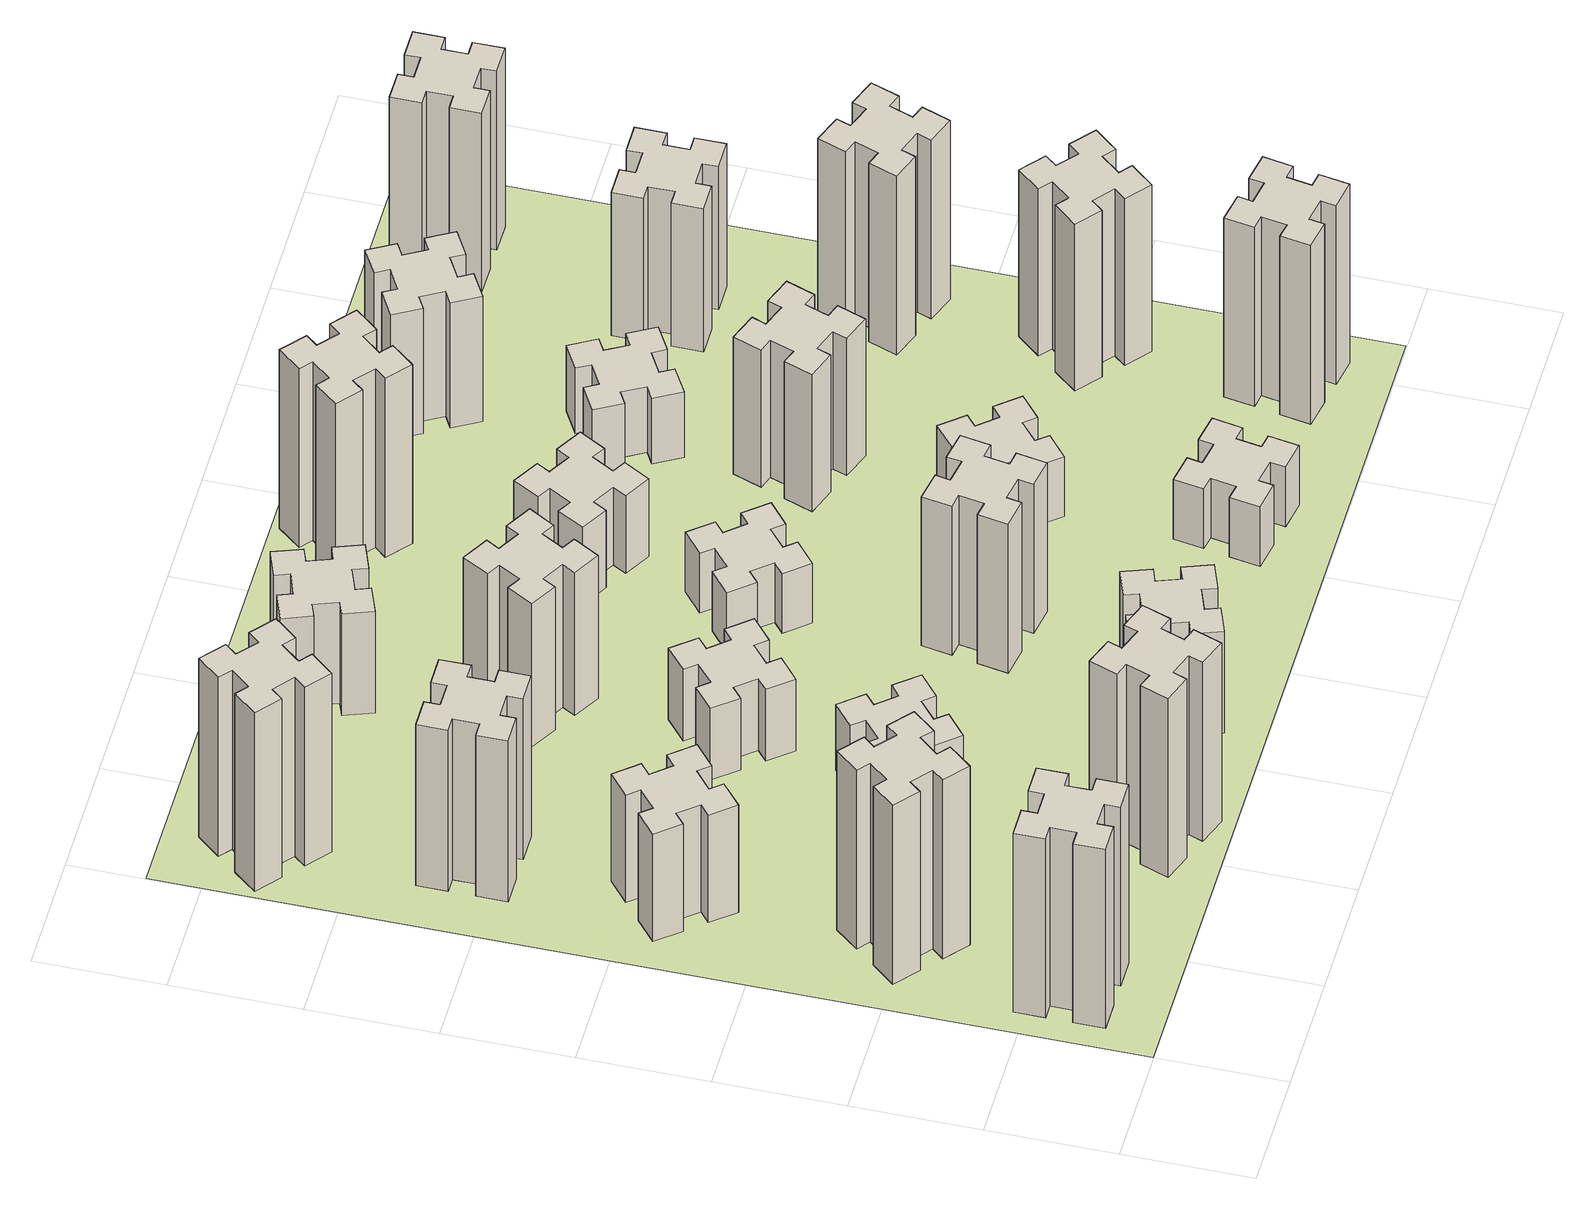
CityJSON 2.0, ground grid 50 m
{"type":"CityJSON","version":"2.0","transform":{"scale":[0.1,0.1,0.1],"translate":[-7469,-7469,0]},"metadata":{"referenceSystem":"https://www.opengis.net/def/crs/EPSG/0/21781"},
"CityObjects":{
"building1":{"type":"Building","attributes":{"class":"1000","function":"1000","usage":"1000","yearOfConstruction":2016,"roofType":"1000","measuredHeight":90,"storeysAboveGround":30,"storeysBelowGround":0},"geometry":[{"type":"Solid","lod":"1","boundaries":[[[[0,1,2,3,4,5,6,7,8,9,10,11,12,13,14,15,16,17,18,19]],[[17,16,20,21]],[[16,15,22,20]],[[15,14,23,22]],[[14,13,24,23]],[[13,12,25,24]],[[12,11,26,25]],[[11,10,27,26]],[[10,9,28,27]],[[9,8,29,28]],[[8,7,30,29]],[[7,6,31,30]],[[6,5,32,31]],[[5,4,33,32]],[[4,3,34,33]],[[3,2,35,34]],[[2,1,36,35]],[[1,0,37,36]],[[0,19,38,37]],[[19,18,39,38]],[[18,17,21,39]],[[24,25,26,27,28,29,30,31,32,33,34,35,36,37,38,39,21,20,22,23]]]]}]},
"building2":{"type":"Building","attributes":{"class":"1000","function":"1000","usage":"1000","yearOfConstruction":2016,"roofType":"1000","measuredHeight":90,"storeysAboveGround":30,"storeysBelowGround":0},"geometry":[{"type":"Solid","lod":"1","boundaries":[[[[40,41,42,43,44,45,46,47,48,49,50,51,52,53,54,55,56,57,58,59]],[[57,56,60,61]],[[56,55,62,60]],[[55,54,63,62]],[[54,53,64,63]],[[53,52,65,64]],[[52,51,66,65]],[[51,50,67,66]],[[50,49,68,67]],[[49,48,69,68]],[[48,47,70,69]],[[47,46,71,70]],[[46,45,72,71]],[[45,44,73,72]],[[44,43,74,73]],[[43,42,75,74]],[[42,41,76,75]],[[41,40,77,76]],[[40,59,78,77]],[[59,58,79,78]],[[58,57,61,79]],[[64,65,66,67,68,69,70,71,72,73,74,75,76,77,78,79,61,60,62,63]]]]}]},
"building3":{"type":"Building","attributes":{"class":"1000","function":"1000","usage":"1000","yearOfConstruction":2016,"roofType":"1000","measuredHeight":54,"storeysAboveGround":30,"storeysBelowGround":0},"geometry":[{"type":"Solid","lod":"1","boundaries":[[[[80,81,82,83,84,85,86,87,88,89,90,91,92,93,94,95,96,97,98,99]],[[97,96,100,101]],[[96,95,102,100]],[[95,94,103,102]],[[94,93,104,103]],[[93,92,105,104]],[[92,91,106,105]],[[91,90,107,106]],[[90,89,108,107]],[[89,88,109,108]],[[88,87,110,109]],[[87,86,111,110]],[[86,85,112,111]],[[85,84,113,112]],[[84,83,114,113]],[[83,82,115,114]],[[82,81,116,115]],[[81,80,117,116]],[[80,99,118,117]],[[99,98,119,118]],[[98,97,101,119]],[[104,105,106,107,108,109,110,111,112,113,114,115,116,117,118,119,101,100,102,103]]]]}]},
"building4":{"type":"Building","attributes":{"class":"1000","function":"1000","usage":"1000","yearOfConstruction":2016,"roofType":"1000","measuredHeight":81,"storeysAboveGround":30,"storeysBelowGround":0},"geometry":[{"type":"Solid","lod":"1","boundaries":[[[[120,121,122,123,124,125,126,127,128,129,130,131,132,133,134,135,136,137,138,139]],[[137,136,140,141]],[[136,135,142,140]],[[135,134,143,142]],[[134,133,144,143]],[[133,132,145,144]],[[132,131,146,145]],[[131,130,147,146]],[[130,129,148,147]],[[129,128,149,148]],[[128,127,150,149]],[[127,126,151,150]],[[126,125,152,151]],[[125,124,153,152]],[[124,123,154,153]],[[123,122,155,154]],[[122,121,156,155]],[[121,120,157,156]],[[120,139,158,157]],[[139,138,159,158]],[[138,137,141,159]],[[144,145,146,147,148,149,150,151,152,153,154,155,156,157,158,159,141,140,142,143]]]]}]},
"building5":{"type":"Building","attributes":{"class":"1000","function":"1000","usage":"1000","yearOfConstruction":2016,"roofType":"1000","measuredHeight":90,"storeysAboveGround":30,"storeysBelowGround":0},"geometry":[{"type":"Solid","lod":"1","boundaries":[[[[160,161,162,163,164,165,166,167,168,169,170,171,172,173,174,175,176,177,178,179]],[[177,176,180,181]],[[176,175,182,180]],[[175,174,183,182]],[[174,173,184,183]],[[173,172,185,184]],[[172,171,186,185]],[[171,170,187,186]],[[170,169,188,187]],[[169,168,189,188]],[[168,167,190,189]],[[167,166,191,190]],[[166,165,192,191]],[[165,164,193,192]],[[164,163,194,193]],[[163,162,195,194]],[[162,161,196,195]],[[161,160,197,196]],[[160,179,198,197]],[[179,178,199,198]],[[178,177,181,199]],[[184,185,186,187,188,189,190,191,192,193,194,195,196,197,198,199,181,180,182,183]]]]}]},
"building6":{"type":"Building","attributes":{"class":"1000","function":"1000","usage":"1000","yearOfConstruction":2016,"roofType":"1000","measuredHeight":90,"storeysAboveGround":30,"storeysBelowGround":0},"geometry":[{"type":"Solid","lod":"1","boundaries":[[[[200,201,202,203,204,205,206,207,208,209,210,211,212,213,214,215,216,217,218,219]],[[217,216,220,221]],[[216,215,222,220]],[[215,214,223,222]],[[214,213,224,223]],[[213,212,225,224]],[[212,211,226,225]],[[211,210,227,226]],[[210,209,228,227]],[[209,208,229,228]],[[208,207,230,229]],[[207,206,231,230]],[[206,205,232,231]],[[205,204,233,232]],[[204,203,234,233]],[[203,202,235,234]],[[202,201,236,235]],[[201,200,237,236]],[[200,219,238,237]],[[219,218,239,238]],[[218,217,221,239]],[[224,225,226,227,228,229,230,231,232,233,234,235,236,237,238,239,221,220,222,223]]]]}]},
"building7":{"type":"Building","attributes":{"class":"1000","function":"1000","usage":"1000","yearOfConstruction":2016,"roofType":"1000","measuredHeight":33,"storeysAboveGround":30,"storeysBelowGround":0},"geometry":[{"type":"Solid","lod":"1","boundaries":[[[[240,241,242,243,244,245,246,247,248,249,250,251,252,253,254,255,256,257,258,259]],[[257,256,260,261]],[[256,255,262,260]],[[255,254,263,262]],[[254,253,264,263]],[[253,252,265,264]],[[252,251,266,265]],[[251,250,267,266]],[[250,249,268,267]],[[249,248,269,268]],[[248,247,270,269]],[[247,246,271,270]],[[246,245,272,271]],[[245,244,273,272]],[[244,243,274,273]],[[243,242,275,274]],[[242,241,276,275]],[[241,240,277,276]],[[240,259,278,277]],[[259,258,279,278]],[[258,257,261,279]],[[264,265,266,267,268,269,270,271,272,273,274,275,276,277,278,279,261,260,262,263]]]]}]},
"building8":{"type":"Building","attributes":{"class":"1000","function":"1000","usage":"1000","yearOfConstruction":2016,"roofType":"1000","measuredHeight":36,"storeysAboveGround":30,"storeysBelowGround":0},"geometry":[{"type":"Solid","lod":"1","boundaries":[[[[280,281,282,283,284,285,286,287,288,289,290,291,292,293,294,295,296,297,298,299]],[[297,296,300,301]],[[296,295,302,300]],[[295,294,303,302]],[[294,293,304,303]],[[293,292,305,304]],[[292,291,306,305]],[[291,290,307,306]],[[290,289,308,307]],[[289,288,309,308]],[[288,287,310,309]],[[287,286,311,310]],[[286,285,312,311]],[[285,284,313,312]],[[284,283,314,313]],[[283,282,315,314]],[[282,281,316,315]],[[281,280,317,316]],[[280,299,318,317]],[[299,298,319,318]],[[298,297,301,319]],[[304,305,306,307,308,309,310,311,312,313,314,315,316,317,318,319,301,300,302,303]]]]}]},
"building9":{"type":"Building","attributes":{"class":"1000","function":"1000","usage":"1000","yearOfConstruction":2016,"roofType":"1000","measuredHeight":51,"storeysAboveGround":30,"storeysBelowGround":0},"geometry":[{"type":"Solid","lod":"1","boundaries":[[[[320,321,322,323,324,325,326,327,328,329,330,331,332,333,334,335,336,337,338,339]],[[337,336,340,341]],[[336,335,342,340]],[[335,334,343,342]],[[334,333,344,343]],[[333,332,345,344]],[[332,331,346,345]],[[331,330,347,346]],[[330,329,348,347]],[[329,328,349,348]],[[328,327,350,349]],[[327,326,351,350]],[[326,325,352,351]],[[325,324,353,352]],[[324,323,354,353]],[[323,322,355,354]],[[322,321,356,355]],[[321,320,357,356]],[[320,339,358,357]],[[339,338,359,358]],[[338,337,341,359]],[[344,345,346,347,348,349,350,351,352,353,354,355,356,357,358,359,341,340,342,343]]]]}]},
"building10":{"type":"Building","attributes":{"class":"1000","function":"1000","usage":"1000","yearOfConstruction":2016,"roofType":"1000","measuredHeight":72,"storeysAboveGround":30,"storeysBelowGround":0},"geometry":[{"type":"Solid","lod":"1","boundaries":[[[[360,361,362,363,364,365,366,367,368,369,370,371,372,373,374,375,376,377,378,379]],[[377,376,380,381]],[[376,375,382,380]],[[375,374,383,382]],[[374,373,384,383]],[[373,372,385,384]],[[372,371,386,385]],[[371,370,387,386]],[[370,369,388,387]],[[369,368,389,388]],[[368,367,390,389]],[[367,366,391,390]],[[366,365,392,391]],[[365,364,393,392]],[[364,363,394,393]],[[363,362,395,394]],[[362,361,396,395]],[[361,360,397,396]],[[360,379,398,397]],[[379,378,399,398]],[[378,377,381,399]],[[384,385,386,387,388,389,390,391,392,393,394,395,396,397,398,399,381,380,382,383]]]]}]},
"building11":{"type":"Building","attributes":{"class":"1000","function":"1000","usage":"1000","yearOfConstruction":2016,"roofType":"1000","measuredHeight":51,"storeysAboveGround":30,"storeysBelowGround":0},"geometry":[{"type":"Solid","lod":"1","boundaries":[[[[400,401,402,403,404,405,406,407,408,409,410,411,412,413,414,415,416,417,418,419]],[[417,416,420,421]],[[416,415,422,420]],[[415,414,423,422]],[[414,413,424,423]],[[413,412,425,424]],[[412,411,426,425]],[[411,410,427,426]],[[410,409,428,427]],[[409,408,429,428]],[[408,407,430,429]],[[407,406,431,430]],[[406,405,432,431]],[[405,404,433,432]],[[404,403,434,433]],[[403,402,435,434]],[[402,401,436,435]],[[401,400,437,436]],[[400,419,438,437]],[[419,418,439,438]],[[418,417,421,439]],[[424,425,426,427,428,429,430,431,432,433,434,435,436,437,438,439,421,420,422,423]]]]}]},
"building12":{"type":"Building","attributes":{"class":"1000","function":"1000","usage":"1000","yearOfConstruction":2016,"roofType":"1000","measuredHeight":75,"storeysAboveGround":30,"storeysBelowGround":0},"geometry":[{"type":"Solid","lod":"1","boundaries":[[[[440,441,442,443,444,445,446,447,448,449,450,451,452,453,454,455,456,457,458,459]],[[457,456,460,461]],[[456,455,462,460]],[[455,454,463,462]],[[454,453,464,463]],[[453,452,465,464]],[[452,451,466,465]],[[451,450,467,466]],[[450,449,468,467]],[[449,448,469,468]],[[448,447,470,469]],[[447,446,471,470]],[[446,445,472,471]],[[445,444,473,472]],[[444,443,474,473]],[[443,442,475,474]],[[442,441,476,475]],[[441,440,477,476]],[[440,459,478,477]],[[459,458,479,478]],[[458,457,461,479]],[[464,465,466,467,468,469,470,471,472,473,474,475,476,477,478,479,461,460,462,463]]]]}]},
"building13":{"type":"Building","attributes":{"class":"1000","function":"1000","usage":"1000","yearOfConstruction":2016,"roofType":"1000","measuredHeight":30,"storeysAboveGround":30,"storeysBelowGround":0},"geometry":[{"type":"Solid","lod":"1","boundaries":[[[[480,481,482,483,484,485,486,487,488,489,490,491,492,493,494,495,496,497,498,499]],[[497,496,500,501]],[[496,495,502,500]],[[495,494,503,502]],[[494,493,504,503]],[[493,492,505,504]],[[492,491,506,505]],[[491,490,507,506]],[[490,489,508,507]],[[489,488,509,508]],[[488,487,510,509]],[[487,486,511,510]],[[486,485,512,511]],[[485,484,513,512]],[[484,483,514,513]],[[483,482,515,514]],[[482,481,516,515]],[[481,480,517,516]],[[480,499,518,517]],[[499,498,519,518]],[[498,497,501,519]],[[504,505,506,507,508,509,510,511,512,513,514,515,516,517,518,519,501,500,502,503]]]]}]},
"building14":{"type":"Building","attributes":{"class":"1000","function":"1000","usage":"1000","yearOfConstruction":2016,"roofType":"1000","measuredHeight":39,"storeysAboveGround":30,"storeysBelowGround":0},"geometry":[{"type":"Solid","lod":"1","boundaries":[[[[520,521,522,523,524,525,526,527,528,529,530,531,532,533,534,535,536,537,538,539]],[[537,536,540,541]],[[536,535,542,540]],[[535,534,543,542]],[[534,533,544,543]],[[533,532,545,544]],[[532,531,546,545]],[[531,530,547,546]],[[530,529,548,547]],[[529,528,549,548]],[[528,527,550,549]],[[527,526,551,550]],[[526,525,552,551]],[[525,524,553,552]],[[524,523,554,553]],[[523,522,555,554]],[[522,521,556,555]],[[521,520,557,556]],[[520,539,558,557]],[[539,538,559,558]],[[538,537,541,559]],[[544,545,546,547,548,549,550,551,552,553,554,555,556,557,558,559,541,540,542,543]]]]}]},
"building15":{"type":"Building","attributes":{"class":"1000","function":"1000","usage":"1000","yearOfConstruction":2016,"roofType":"1000","measuredHeight":30,"storeysAboveGround":30,"storeysBelowGround":0},"geometry":[{"type":"Solid","lod":"1","boundaries":[[[[560,561,562,563,564,565,566,567,568,569,570,571,572,573,574,575,576,577,578,579]],[[577,576,580,581]],[[576,575,582,580]],[[575,574,583,582]],[[574,573,584,583]],[[573,572,585,584]],[[572,571,586,585]],[[571,570,587,586]],[[570,569,588,587]],[[569,568,589,588]],[[568,567,590,589]],[[567,566,591,590]],[[566,565,592,591]],[[565,564,593,592]],[[564,563,594,593]],[[563,562,595,594]],[[562,561,596,595]],[[561,560,597,596]],[[560,579,598,597]],[[579,578,599,598]],[[578,577,581,599]],[[584,585,586,587,588,589,590,591,592,593,594,595,596,597,598,599,581,580,582,583]]]]}]},
"building16":{"type":"Building","attributes":{"class":"1000","function":"1000","usage":"1000","yearOfConstruction":2016,"roofType":"1000","measuredHeight":90,"storeysAboveGround":30,"storeysBelowGround":0},"geometry":[{"type":"Solid","lod":"1","boundaries":[[[[600,601,602,603,604,605,606,607,608,609,610,611,612,613,614,615,616,617,618,619]],[[617,616,620,621]],[[616,615,622,620]],[[615,614,623,622]],[[614,613,624,623]],[[613,612,625,624]],[[612,611,626,625]],[[611,610,627,626]],[[610,609,628,627]],[[609,608,629,628]],[[608,607,630,629]],[[607,606,631,630]],[[606,605,632,631]],[[605,604,633,632]],[[604,603,634,633]],[[603,602,635,634]],[[602,601,636,635]],[[601,600,637,636]],[[600,619,638,637]],[[619,618,639,638]],[[618,617,621,639]],[[624,625,626,627,628,629,630,631,632,633,634,635,636,637,638,639,621,620,622,623]]]]}]},
"building17":{"type":"Building","attributes":{"class":"1000","function":"1000","usage":"1000","yearOfConstruction":2016,"roofType":"1000","measuredHeight":30,"storeysAboveGround":30,"storeysBelowGround":0},"geometry":[{"type":"Solid","lod":"1","boundaries":[[[[640,641,642,643,644,645,646,647,648,649,650,651,652,653,654,655,656,657,658,659]],[[657,656,660,661]],[[656,655,662,660]],[[655,654,663,662]],[[654,653,664,663]],[[653,652,665,664]],[[652,651,666,665]],[[651,650,667,666]],[[650,649,668,667]],[[649,648,669,668]],[[648,647,670,669]],[[647,646,671,670]],[[646,645,672,671]],[[645,644,673,672]],[[644,643,674,673]],[[643,642,675,674]],[[642,641,676,675]],[[641,640,677,676]],[[640,659,678,677]],[[659,658,679,678]],[[658,657,661,679]],[[664,665,666,667,668,669,670,671,672,673,674,675,676,677,678,679,661,660,662,663]]]]}]},
"building18":{"type":"Building","attributes":{"class":"1000","function":"1000","usage":"1000","yearOfConstruction":2016,"roofType":"1000","measuredHeight":69,"storeysAboveGround":30,"storeysBelowGround":0},"geometry":[{"type":"Solid","lod":"1","boundaries":[[[[680,681,682,683,684,685,686,687,688,689,690,691,692,693,694,695,696,697,698,699]],[[697,696,700,701]],[[696,695,702,700]],[[695,694,703,702]],[[694,693,704,703]],[[693,692,705,704]],[[692,691,706,705]],[[691,690,707,706]],[[690,689,708,707]],[[689,688,709,708]],[[688,687,710,709]],[[687,686,711,710]],[[686,685,712,711]],[[685,684,713,712]],[[684,683,714,713]],[[683,682,715,714]],[[682,681,716,715]],[[681,680,717,716]],[[680,699,718,717]],[[699,698,719,718]],[[698,697,701,719]],[[704,705,706,707,708,709,710,711,712,713,714,715,716,717,718,719,701,700,702,703]]]]}]},
"building19":{"type":"Building","attributes":{"class":"1000","function":"1000","usage":"1000","yearOfConstruction":2016,"roofType":"1000","measuredHeight":33,"storeysAboveGround":30,"storeysBelowGround":0},"geometry":[{"type":"Solid","lod":"1","boundaries":[[[[720,721,722,723,724,725,726,727,728,729,730,731,732,733,734,735,736,737,738,739]],[[737,736,740,741]],[[736,735,742,740]],[[735,734,743,742]],[[734,733,744,743]],[[733,732,745,744]],[[732,731,746,745]],[[731,730,747,746]],[[730,729,748,747]],[[729,728,749,748]],[[728,727,750,749]],[[727,726,751,750]],[[726,725,752,751]],[[725,724,753,752]],[[724,723,754,753]],[[723,722,755,754]],[[722,721,756,755]],[[721,720,757,756]],[[720,739,758,757]],[[739,738,759,758]],[[738,737,741,759]],[[744,745,746,747,748,749,750,751,752,753,754,755,756,757,758,759,741,740,742,743]]]]}]},
"building20":{"type":"Building","attributes":{"class":"1000","function":"1000","usage":"1000","yearOfConstruction":2016,"roofType":"1000","measuredHeight":90,"storeysAboveGround":30,"storeysBelowGround":0},"geometry":[{"type":"Solid","lod":"1","boundaries":[[[[760,761,762,763,764,765,766,767,768,769,770,771,772,773,774,775,776,777,778,779]],[[777,776,780,781]],[[776,775,782,780]],[[775,774,783,782]],[[774,773,784,783]],[[773,772,785,784]],[[772,771,786,785]],[[771,770,787,786]],[[770,769,788,787]],[[769,768,789,788]],[[768,767,790,789]],[[767,766,791,790]],[[766,765,792,791]],[[765,764,793,792]],[[764,763,794,793]],[[763,762,795,794]],[[762,761,796,795]],[[761,760,797,796]],[[760,779,798,797]],[[779,778,799,798]],[[778,777,781,799]],[[784,785,786,787,788,789,790,791,792,793,794,795,796,797,798,799,781,780,782,783]]]]}]},
"building21":{"type":"Building","attributes":{"class":"1000","function":"1000","usage":"1000","yearOfConstruction":2016,"roofType":"1000","measuredHeight":63,"storeysAboveGround":30,"storeysBelowGround":0},"geometry":[{"type":"Solid","lod":"1","boundaries":[[[[800,801,802,803,804,805,806,807,808,809,810,811,812,813,814,815,816,817,818,819]],[[817,816,820,821]],[[816,815,822,820]],[[815,814,823,822]],[[814,813,824,823]],[[813,812,825,824]],[[812,811,826,825]],[[811,810,827,826]],[[810,809,828,827]],[[809,808,829,828]],[[808,807,830,829]],[[807,806,831,830]],[[806,805,832,831]],[[805,804,833,832]],[[804,803,834,833]],[[803,802,835,834]],[[802,801,836,835]],[[801,800,837,836]],[[800,819,838,837]],[[819,818,839,838]],[[818,817,821,839]],[[824,825,826,827,828,829,830,831,832,833,834,835,836,837,838,839,821,820,822,823]]]]}]},
"building22":{"type":"Building","attributes":{"class":"1000","function":"1000","usage":"1000","yearOfConstruction":2016,"roofType":"1000","measuredHeight":84,"storeysAboveGround":30,"storeysBelowGround":0},"geometry":[{"type":"Solid","lod":"1","boundaries":[[[[840,841,842,843,844,845,846,847,848,849,850,851,852,853,854,855,856,857,858,859]],[[857,856,860,861]],[[856,855,862,860]],[[855,854,863,862]],[[854,853,864,863]],[[853,852,865,864]],[[852,851,866,865]],[[851,850,867,866]],[[850,849,868,867]],[[849,848,869,868]],[[848,847,870,869]],[[847,846,871,870]],[[846,845,872,871]],[[845,844,873,872]],[[844,843,874,873]],[[843,842,875,874]],[[842,841,876,875]],[[841,840,877,876]],[[840,859,878,877]],[[859,858,879,878]],[[858,857,861,879]],[[864,865,866,867,868,869,870,871,872,873,874,875,876,877,878,879,861,860,862,863]]]]}]},
"building23":{"type":"Building","attributes":{"class":"1000","function":"1000","usage":"1000","yearOfConstruction":2016,"roofType":"1000","measuredHeight":90,"storeysAboveGround":30,"storeysBelowGround":0},"geometry":[{"type":"Solid","lod":"1","boundaries":[[[[880,881,882,883,884,885,886,887,888,889,890,891,892,893,894,895,896,897,898,899]],[[897,896,900,901]],[[896,895,902,900]],[[895,894,903,902]],[[894,893,904,903]],[[893,892,905,904]],[[892,891,906,905]],[[891,890,907,906]],[[890,889,908,907]],[[889,888,909,908]],[[888,887,910,909]],[[887,886,911,910]],[[886,885,912,911]],[[885,884,913,912]],[[884,883,914,913]],[[883,882,915,914]],[[882,881,916,915]],[[881,880,917,916]],[[880,899,918,917]],[[899,898,919,918]],[[898,897,901,919]],[[904,905,906,907,908,909,910,911,912,913,914,915,916,917,918,919,901,900,902,903]]]]}]},
"building24":{"type":"Building","attributes":{"class":"1000","function":"1000","usage":"1000","yearOfConstruction":2016,"roofType":"1000","measuredHeight":72,"storeysAboveGround":30,"storeysBelowGround":0},"geometry":[{"type":"Solid","lod":"1","boundaries":[[[[920,921,922,923,924,925,926,927,928,929,930,931,932,933,934,935,936,937,938,939]],[[937,936,940,941]],[[936,935,942,940]],[[935,934,943,942]],[[934,933,944,943]],[[933,932,945,944]],[[932,931,946,945]],[[931,930,947,946]],[[930,929,948,947]],[[929,928,949,948]],[[928,927,950,949]],[[927,926,951,950]],[[926,925,952,951]],[[925,924,953,952]],[[924,923,954,953]],[[923,922,955,954]],[[922,921,956,955]],[[921,920,957,956]],[[920,939,958,957]],[[939,938,959,958]],[[938,937,941,959]],[[944,945,946,947,948,949,950,951,952,953,954,955,956,957,958,959,941,940,942,943]]]]}]},
"building25":{"type":"Building","attributes":{"class":"1000","function":"1000","usage":"1000","yearOfConstruction":2016,"roofType":"1000","measuredHeight":90,"storeysAboveGround":30,"storeysBelowGround":0},"geometry":[{"type":"Solid","lod":"1","boundaries":[[[[960,961,962,963,964,965,966,967,968,969,970,971,972,973,974,975,976,977,978,979]],[[977,976,980,981]],[[976,975,982,980]],[[975,974,983,982]],[[974,973,984,983]],[[973,972,985,984]],[[972,971,986,985]],[[971,970,987,986]],[[970,969,988,987]],[[969,968,989,988]],[[968,967,990,989]],[[967,966,991,990]],[[966,965,992,991]],[[965,964,993,992]],[[964,963,994,993]],[[963,962,995,994]],[[962,961,996,995]],[[961,960,997,996]],[[960,979,998,997]],[[979,978,999,998]],[[978,977,981,999]],[[984,985,986,987,988,989,990,991,992,993,994,995,996,997,998,999,981,980,982,983]]]]}]},
"landuse1":{"type":"LandUse","attributes":{"name":"plot1","function":"1010"},"geometry":[{"type":"MultiSurface","lod":"1","boundaries":[[[1000,1001,1002,1003]]]}]}
},
"vertices":[
[165,425,0],[165,325,0],[105,325,0],[105,205,0],[225,205,0],[225,265,0],[325,265,0],[325,205,0],[445,205,0],[445,325,0],[385,325,0],[385,425,0],[445,425,0],[445,545,0],[325,545,0],[325,485,0],[225,485,0],[225,545,0],[105,545,0],[105,425,0],[225,485,900],[225,545,900],[325,485,900],[325,545,900],[445,545,900],[445,425,900],[385,425,900],[385,325,900],[445,325,900],[445,205,900],[325,205,900],[325,265,900],[225,265,900],[225,205,900],[105,205,900],[105,325,900],[165,325,900],[165,425,900],[105,425,900],[105,545,900],
[484,1067,0],[408,1132,0],[446,1178,0],[354,1255,0],[277,1163,0],[323,1124,0],[259,1048,0],[213,1086,0],[136,994,0],[228,917,0],[266,963,0],[343,899,0],[304,853,0],[396,776,0],[473,868,0],[427,906,0],[492,983,0],[538,944,0],[615,1036,0],[523,1113,0],[492,983,900],[538,944,900],[427,906,900],[473,868,900],[396,776,900],[304,853,900],[343,899,900],[266,963,900],[228,917,900],[136,994,900],[213,1086,900],[259,1048,900],[323,1124,900],[277,1163,900],[354,1255,900],[446,1178,900],[408,1132,900],[484,1067,900],[523,1113,900],[615,1036,900],
[492,1888,0],[427,1964,0],[473,2003,0],[396,2095,0],[304,2018,0],[343,1972,0],[266,1907,0],[228,1953,0],[136,1876,0],[213,1784,0],[259,1823,0],[323,1746,0],[277,1708,0],[354,1616,0],[446,1693,0],[408,1739,0],[484,1803,0],[523,1757,0],[615,1834,0],[538,1926,0],[484,1803,540],[523,1757,540],[408,1739,540],[446,1693,540],[354,1616,540],[277,1708,540],[323,1746,540],[259,1823,540],[213,1784,540],[136,1876,540],[228,1953,540],[266,1907,540],[343,1972,540],[304,2018,540],[396,2095,540],[473,2003,540],[427,1964,540],[492,1888,540],[538,1926,540],[615,1834,540],
[485,2545,0],[485,2645,0],[545,2645,0],[545,2765,0],[425,2765,0],[425,2705,0],[325,2705,0],[325,2765,0],[205,2765,0],[205,2645,0],[265,2645,0],[265,2545,0],[205,2545,0],[205,2425,0],[325,2425,0],[325,2485,0],[425,2485,0],[425,2425,0],[545,2425,0],[545,2545,0],[425,2485,810],[425,2425,810],[325,2485,810],[325,2425,810],[205,2425,810],[205,2545,810],[265,2545,810],[265,2645,810],[205,2645,810],[205,2765,810],[325,2765,810],[325,2705,810],[425,2705,810],[425,2765,810],[545,2765,810],[545,2645,810],[485,2645,810],[485,2545,810],[545,2545,810],[545,2425,810],
[1029,360,0],[995,266,0],[939,287,0],[897,174,0],[1010,133,0],[1031,189,0],[1125,155,0],[1104,99,0],[1217,57,0],[1258,170,0],[1202,191,0],[1236,285,0],[1292,264,0],[1333,377,0],[1220,418,0],[1200,362,0],[1106,396,0],[1127,452,0],[1014,493,0],[973,380,0],[1106,396,900],[1127,452,900],[1200,362,900],[1220,418,900],[1333,377,900],[1292,264,900],[1236,285,900],[1202,191,900],[1258,170,900],[1217,57,900],[1104,99,900],[1125,155,900],[1031,189,900],[1010,133,900],[897,174,900],[939,287,900],[995,266,900],[1029,360,900],[973,380,900],[1014,493,900],
[384,3387,0],[308,3452,0],[346,3498,0],[254,3575,0],[177,3483,0],[223,3444,0],[159,3368,0],[113,3406,0],[36,3314,0],[128,3237,0],[166,3283,0],[243,3219,0],[204,3173,0],[296,3096,0],[373,3188,0],[327,3226,0],[392,3303,0],[438,3264,0],[515,3356,0],[423,3433,0],[392,3303,900],[438,3264,900],[327,3226,900],[373,3188,900],[296,3096,900],[204,3173,900],[243,3219,900],[166,3283,900],[128,3237,900],[36,3314,900],[113,3406,900],[159,3368,900],[223,3444,900],[177,3483,900],[254,3575,900],[346,3498,900],[308,3452,900],[384,3387,900],[423,3433,900],[515,3356,900],
[1083,1332,0],[1006,1267,0],[968,1313,0],[876,1236,0],[953,1144,0],[999,1183,0],[1063,1106,0],[1017,1068,0],[1094,976,0],[1186,1053,0],[1148,1099,0],[1224,1163,0],[1263,1117,0],[1355,1194,0],[1278,1286,0],[1232,1248,0],[1167,1324,0],[1213,1363,0],[1136,1455,0],[1044,1378,0],[1167,1324,330],[1213,1363,330],[1232,1248,330],[1278,1286,330],[1355,1194,330],[1263,1117,330],[1224,1163,330],[1148,1099,330],[1186,1053,330],[1094,976,330],[1017,1068,330],[1063,1106,330],[999,1183,330],[953,1144,330],[876,1236,330],[968,1313,330],[1006,1267,330],[1083,1332,330],[1044,1378,330],[1136,1455,330],
[1183,1972,0],[1106,1907,0],[1068,1953,0],[976,1876,0],[1053,1784,0],[1099,1823,0],[1163,1746,0],[1117,1708,0],[1194,1616,0],[1286,1693,0],[1248,1739,0],[1324,1803,0],[1363,1757,0],[1455,1834,0],[1378,1926,0],[1332,1888,0],[1267,1964,0],[1313,2003,0],[1236,2095,0],[1144,2018,0],[1267,1964,360],[1313,2003,360],[1332,1888,360],[1378,1926,360],[1455,1834,360],[1363,1757,360],[1324,1803,360],[1248,1739,360],[1286,1693,360],[1194,1616,360],[1117,1708,360],[1163,1746,360],[1099,1823,360],[1053,1784,360],[976,1876,360],[1068,1953,360],[1106,1907,360],[1183,1972,360],[1144,2018,360],[1236,2095,360],
[1765,496,0],[1671,462,0],[1650,518,0],[1537,477,0],[1579,364,0],[1635,385,0],[1669,291,0],[1613,270,0],[1654,157,0],[1767,199,0],[1746,255,0],[1840,289,0],[1860,233,0],[1973,274,0],[1932,387,0],[1876,366,0],[1842,460,0],[1898,480,0],[1857,593,0],[1744,552,0],[1842,460,510],[1898,480,510],[1876,366,510],[1932,387,510],[1973,274,510],[1860,233,510],[1840,289,510],[1746,255,510],[1767,199,510],[1654,157,510],[1613,270,510],[1669,291,510],[1635,385,510],[1579,364,510],[1537,477,510],[1650,518,510],[1671,462,510],[1765,496,510],[1744,552,510],[1857,593,510],
[1314,2666,0],[1227,2716,0],[1257,2768,0],[1153,2828,0],[1093,2724,0],[1145,2694,0],[1095,2607,0],[1043,2637,0],[983,2533,0],[1087,2473,0],[1117,2525,0],[1204,2475,0],[1174,2423,0],[1278,2363,0],[1338,2467,0],[1286,2497,0],[1336,2584,0],[1388,2554,0],[1448,2658,0],[1344,2718,0],[1336,2584,720],[1388,2554,720],[1286,2497,720],[1338,2467,720],[1278,2363,720],[1174,2423,720],[1204,2475,720],[1117,2525,720],[1087,2473,720],[983,2533,720],[1043,2637,720],[1095,2607,720],[1145,2694,720],[1093,2724,720],[1153,2828,720],[1257,2768,720],[1227,2716,720],[1314,2666,720],[1344,2718,720],[1448,2658,720],
[1125,3456,0],[1031,3422,0],[1010,3478,0],[897,3437,0],[939,3324,0],[995,3345,0],[1029,3251,0],[973,3230,0],[1014,3117,0],[1127,3159,0],[1106,3215,0],[1200,3249,0],[1220,3193,0],[1333,3234,0],[1292,3347,0],[1236,3326,0],[1202,3420,0],[1258,3440,0],[1217,3553,0],[1104,3512,0],[1202,3420,510],[1258,3440,510],[1236,3326,510],[1292,3347,510],[1333,3234,510],[1220,3193,510],[1200,3249,510],[1106,3215,510],[1127,3159,510],[1014,3117,510],[973,3230,510],[1029,3251,510],[995,3345,510],[939,3324,510],[897,3437,510],[1010,3478,510],[1031,3422,510],[1125,3456,510],[1104,3512,510],[1217,3553,510],
[2055,1047,0],[2072,1145,0],[2131,1135,0],[2152,1253,0],[2034,1274,0],[2024,1215,0],[1925,1232,0],[1936,1291,0],[1817,1312,0],[1797,1194,0],[1856,1184,0],[1838,1085,0],[1779,1096,0],[1758,977,0],[1877,957,0],[1887,1016,0],[1985,998,0],[1975,939,0],[2093,918,0],[2114,1037,0],[1985,998,750],[1975,939,750],[1887,1016,750],[1877,957,750],[1758,977,750],[1779,1096,750],[1838,1085,750],[1856,1184,750],[1797,1194,750],[1817,1312,750],[1936,1291,750],[1925,1232,750],[2024,1215,750],[2034,1274,750],[2152,1253,750],[2131,1135,750],[2072,1145,750],[2055,1047,750],[2114,1037,750],[2093,918,750],
[1972,1988,0],[1907,2064,0],[1953,2103,0],[1876,2195,0],[1784,2118,0],[1823,2072,0],[1746,2007,0],[1708,2053,0],[1616,1976,0],[1693,1884,0],[1739,1923,0],[1803,1846,0],[1757,1808,0],[1834,1716,0],[1926,1793,0],[1888,1839,0],[1964,1903,0],[2003,1857,0],[2095,1934,0],[2018,2026,0],[1964,1903,300],[2003,1857,300],[1888,1839,300],[1926,1793,300],[1834,1716,300],[1757,1808,300],[1803,1846,300],[1739,1923,300],[1693,1884,300],[1616,1976,300],[1708,2053,300],[1746,2007,300],[1823,2072,300],[1784,2118,300],[1876,2195,300],[1953,2103,300],[1907,2064,300],[1972,1988,300],[2018,2026,300],[2095,1934,300],
[2026,2497,0],[2076,2584,0],[2128,2554,0],[2188,2658,0],[2084,2718,0],[2054,2666,0],[1967,2716,0],[1997,2768,0],[1893,2828,0],[1833,2724,0],[1885,2694,0],[1835,2607,0],[1783,2637,0],[1723,2533,0],[1827,2473,0],[1857,2525,0],[1944,2475,0],[1914,2423,0],[2018,2363,0],[2078,2467,0],[1944,2475,390],[1914,2423,390],[1857,2525,390],[1827,2473,390],[1723,2533,390],[1783,2637,390],[1835,2607,390],[1885,2694,390],[1833,2724,390],[1893,2828,390],[1997,2768,390],[1967,2716,390],[2054,2666,390],[2084,2718,390],[2188,2658,390],[2128,2554,390],[2076,2584,390],[2026,2497,390],[2078,2467,390],[2018,2363,390],
[2596,444,0],[2578,345,0],[2519,356,0],[2498,237,0],[2617,217,0],[2627,276,0],[2725,258,0],[2715,199,0],[2833,178,0],[2854,297,0],[2795,307,0],[2812,405,0],[2871,395,0],[2892,513,0],[2774,534,0],[2764,475,0],[2665,492,0],[2676,551,0],[2557,572,0],[2537,454,0],[2665,492,300],[2676,551,300],[2764,475,300],[2774,534,300],[2892,513,300],[2871,395,300],[2812,405,300],[2795,307,300],[2854,297,300],[2833,178,300],[2715,199,300],[2725,258,300],[2627,276,300],[2617,217,300],[2498,237,300],[2519,356,300],[2578,345,300],[2596,444,300],[2537,454,300],[2557,572,300],
[1746,3383,0],[1823,3319,0],[1784,3273,0],[1876,3196,0],[1953,3288,0],[1907,3326,0],[1972,3403,0],[2018,3364,0],[2095,3456,0],[2003,3533,0],[1964,3487,0],[1888,3552,0],[1926,3598,0],[1834,3675,0],[1757,3583,0],[1803,3544,0],[1739,3468,0],[1693,3506,0],[1616,3414,0],[1708,3337,0],[1739,3468,900],[1693,3506,900],[1803,3544,900],[1757,3583,900],[1834,3675,900],[1926,3598,900],[1888,3552,900],[1964,3487,900],[2003,3533,900],[2095,3456,900],[2018,3364,900],[1972,3403,900],[1907,3326,900],[1953,3288,900],[1876,3196,900],[1784,3273,900],[1823,3319,900],[1746,3383,900],[1708,3337,900],[1616,3414,900],
[2563,1332,0],[2486,1267,0],[2448,1313,0],[2356,1236,0],[2433,1144,0],[2479,1183,0],[2543,1106,0],[2497,1068,0],[2574,976,0],[2666,1053,0],[2628,1099,0],[2704,1163,0],[2743,1117,0],[2835,1194,0],[2758,1286,0],[2712,1248,0],[2647,1324,0],[2693,1363,0],[2616,1455,0],[2524,1378,0],[2647,1324,300],[2693,1363,300],[2712,1248,300],[2758,1286,300],[2835,1194,300],[2743,1117,300],[2704,1163,300],[2628,1099,300],[2666,1053,300],[2574,976,300],[2497,1068,300],[2543,1106,300],[2479,1183,300],[2433,1144,300],[2356,1236,300],[2448,1313,300],[2486,1267,300],[2563,1332,300],[2524,1378,300],[2616,1455,300],
[2682,1871,0],[2716,1965,0],[2772,1944,0],[2813,2057,0],[2700,2098,0],[2680,2042,0],[2586,2076,0],[2607,2132,0],[2494,2173,0],[2453,2060,0],[2509,2040,0],[2475,1946,0],[2419,1967,0],[2377,1854,0],[2490,1813,0],[2511,1869,0],[2605,1835,0],[2584,1779,0],[2697,1737,0],[2738,1850,0],[2605,1835,690],[2584,1779,690],[2511,1869,690],[2490,1813,690],[2377,1854,690],[2419,1967,690],[2475,1946,690],[2509,2040,690],[2453,2060,690],[2494,2173,690],[2607,2132,690],[2586,2076,690],[2680,2042,690],[2700,2098,690],[2813,2057,690],[2772,1944,690],[2716,1965,690],[2682,1871,690],[2738,1850,690],[2697,1737,690],
[2475,2584,0],[2525,2497,0],[2473,2467,0],[2533,2363,0],[2637,2423,0],[2607,2475,0],[2694,2525,0],[2724,2473,0],[2828,2533,0],[2768,2637,0],[2716,2607,0],[2666,2694,0],[2718,2724,0],[2658,2828,0],[2554,2768,0],[2584,2716,0],[2497,2666,0],[2467,2718,0],[2363,2658,0],[2423,2554,0],[2497,2666,330],[2467,2718,330],[2584,2716,330],[2554,2768,330],[2658,2828,330],[2718,2724,330],[2666,2694,330],[2716,2607,330],[2768,2637,330],[2828,2533,330],[2724,2473,330],[2694,2525,330],[2607,2475,330],[2637,2423,330],[2533,2363,330],[2473,2467,330],[2525,2497,330],[2475,2584,330],[2423,2554,330],[2363,2658,330],
[3504,475,0],[3405,492,0],[3416,551,0],[3297,572,0],[3277,454,0],[3336,444,0],[3318,345,0],[3259,356,0],[3238,237,0],[3357,217,0],[3367,276,0],[3465,258,0],[3455,199,0],[3573,178,0],[3594,297,0],[3535,307,0],[3552,405,0],[3611,395,0],[3632,513,0],[3514,534,0],[3552,405,900],[3611,395,900],[3535,307,900],[3594,297,900],[3573,178,900],[3455,199,900],[3465,258,900],[3367,276,900],[3357,217,900],[3238,237,900],[3259,356,900],[3318,345,900],[3336,444,900],[3277,454,900],[3297,572,900],[3416,551,900],[3405,492,900],[3504,475,900],[3514,534,900],[3632,513,900],
[2716,3347,0],[2666,3434,0],[2718,3464,0],[2658,3568,0],[2554,3508,0],[2584,3456,0],[2497,3406,0],[2467,3458,0],[2363,3398,0],[2423,3294,0],[2475,3324,0],[2525,3237,0],[2473,3207,0],[2533,3103,0],[2637,3163,0],[2607,3215,0],[2694,3265,0],[2724,3213,0],[2828,3273,0],[2768,3377,0],[2694,3265,630],[2724,3213,630],[2607,3215,630],[2637,3163,630],[2533,3103,630],[2473,3207,630],[2525,3237,630],[2475,3324,630],[2423,3294,630],[2363,3398,630],[2467,3458,630],[2497,3406,630],[2584,3456,630],[2554,3508,630],[2658,3568,630],[2718,3464,630],[2666,3434,630],[2716,3347,630],[2768,3377,630],[2828,3273,630],
[3487,1006,0],[3552,1083,0],[3598,1044,0],[3675,1136,0],[3583,1213,0],[3544,1167,0],[3468,1232,0],[3506,1278,0],[3414,1355,0],[3337,1263,0],[3383,1224,0],[3319,1148,0],[3273,1186,0],[3196,1094,0],[3288,1017,0],[3326,1063,0],[3403,999,0],[3364,953,0],[3456,876,0],[3533,968,0],[3403,999,840],[3364,953,840],[3326,1063,840],[3288,1017,840],[3196,1094,840],[3273,1186,840],[3319,1148,840],[3383,1224,840],[3337,1263,840],[3414,1355,840],[3506,1278,840],[3468,1232,840],[3544,1167,840],[3583,1213,840],[3675,1136,840],[3598,1044,840],[3552,1083,840],[3487,1006,840],[3533,968,840],[3456,876,840],
[3520,1942,0],[3426,1976,0],[3447,2032,0],[3334,2073,0],[3293,1960,0],[3349,1940,0],[3315,1846,0],[3259,1867,0],[3217,1754,0],[3330,1713,0],[3351,1769,0],[3445,1735,0],[3424,1679,0],[3537,1637,0],[3578,1750,0],[3522,1771,0],[3556,1865,0],[3612,1844,0],[3653,1957,0],[3540,1998,0],[3556,1865,900],[3612,1844,900],[3522,1771,900],[3578,1750,900],[3537,1637,900],[3424,1679,900],[3445,1735,900],[3351,1769,900],[3330,1713,900],[3217,1754,900],[3259,1867,900],[3315,1846,900],[3349,1940,900],[3293,1960,900],[3334,2073,900],[3447,2032,900],[3426,1976,900],[3520,1942,900],[3540,1998,900],[3653,1957,900],
[3285,2705,0],[3185,2705,0],[3185,2765,0],[3065,2765,0],[3065,2645,0],[3125,2645,0],[3125,2545,0],[3065,2545,0],[3065,2425,0],[3185,2425,0],[3185,2485,0],[3285,2485,0],[3285,2425,0],[3405,2425,0],[3405,2545,0],[3345,2545,0],[3345,2645,0],[3405,2645,0],[3405,2765,0],[3285,2765,0],[3345,2645,720],[3405,2645,720],[3345,2545,720],[3405,2545,720],[3405,2425,720],[3285,2425,720],[3285,2485,720],[3185,2485,720],[3185,2425,720],[3065,2425,720],[3065,2545,720],[3125,2545,720],[3125,2645,720],[3065,2645,720],[3065,2765,720],[3185,2765,720],[3185,2705,720],[3285,2705,720],[3285,2765,720],[3405,2765,720],
[3285,3325,0],[3385,3325,0],[3385,3265,0],[3505,3265,0],[3505,3385,0],[3445,3385,0],[3445,3485,0],[3505,3485,0],[3505,3605,0],[3385,3605,0],[3385,3545,0],[3285,3545,0],[3285,3605,0],[3165,3605,0],[3165,3485,0],[3225,3485,0],[3225,3385,0],[3165,3385,0],[3165,3265,0],[3285,3265,0],[3225,3385,900],[3165,3385,900],[3225,3485,900],[3165,3485,900],[3165,3605,900],[3285,3605,900],[3285,3545,900],[3385,3545,900],[3385,3605,900],[3505,3605,900],[3505,3485,900],[3445,3485,900],[3445,3385,900],[3505,3385,900],[3505,3265,900],[3385,3265,900],[3385,3325,900],[3285,3325,900],[3285,3265,900],[3165,3265,900],
[5,3705,0],[3705,3705,0],[3705,5,0],[5,5,0]
]}
